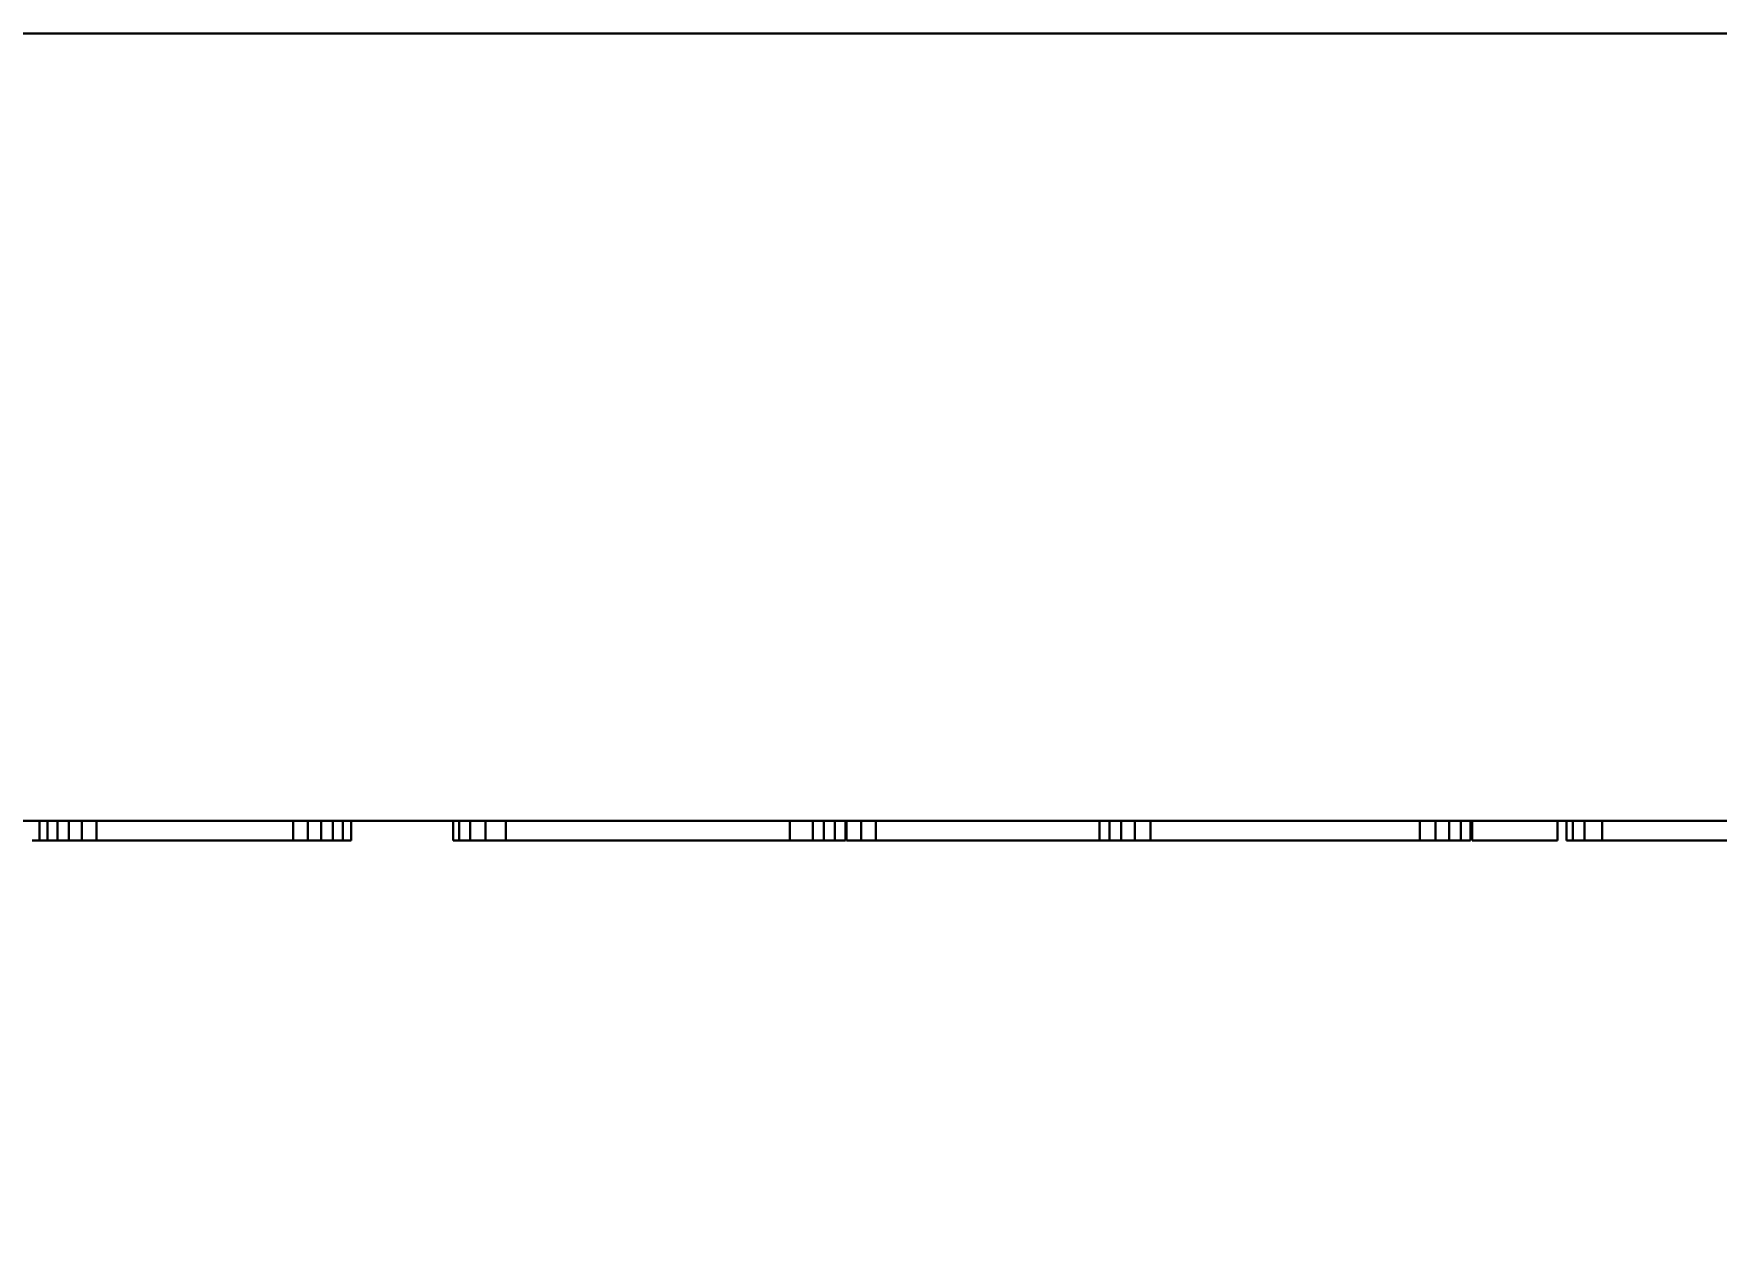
# Model space of a CAD drawing. Header units: millimetres. Extents: x -105 to 105, y -148 to 148.
# Drawn here: x -0.454 to 3.818, y 82.208 to 85.306 of the extents above; entities that cross this region are included whole.
import ezdxf

# ---------------------------------------------------------------- set-up
doc = ezdxf.new("R2010")
doc.units = ezdxf.units.MM
doc.header["$PDSIZE"] = -5
doc.linetypes.add('点画线', pattern=[18, 12, -2, 2, -2])
doc.layers.get('0').update_dxf_attribs({"lineweight": 18})
doc.styles.get("Standard").update_dxf_attribs({"font": 'txt.shx'})
doc.dimstyles.get("Standard").update_dxf_attribs({"dimtxt": 0.18, "dimasz": 0.18, "dimexe": 0.18, "dimexo": 0.0625, "dimgap": 0.09, "dimtad": 0, "dimtih": 1, "dimtoh": 1, "dimdec": 4, "dimzin": 0, "dimdsep": 46, "dimtxsty": 'Standard', "dimcen": 0.09, "dimdle": 0.36, "dimadec": 0, "dimazin": 0, "dimtfac": 1, "dimtdec": 4, "dimtofl": 0, "dimtmove": 0, "dimatfit": 3, "dimfxl": 1, "dimtolj": 1, "dimarcsym": 0})

# ---------------------------------------------------------------- blocks, each defined once
blk = doc.blocks.new('*D10')
at = {"color": 0, "lineweight": -2, "transparency": 16777216}
for p, q in [((-12.0231, 82.6811), (-12.0231, 75.7824)), ((6.9769, 82.6811), (6.9769, 75.7824)), ((-9.5231, 77.0324), (-4.8147, 77.0324)), ((4.4769, 77.0324), (-0.2314, 77.0324))]:
    blk.add_line(p, q, dxfattribs=at)
at = {"color": 0, "linetype": '点画线', "transparency": 16777216}
for points in [[(-9.5231, 77.4491), (-9.5231, 76.6157), (-12.0231, 77.0324)], [(4.4769, 77.4491), (4.4769, 76.6157), (6.9769, 77.0324)]]:
    blk.add_solid(points, dxfattribs=at)
at = {"layer": 'Defpoints', "color": 0, "linetype": '点画线', "transparency": 16777216}
for p in [(-12.0231, 83.3061), (6.9769, 83.3061), (6.9769, 77.0324)]:
    blk.add_point(p, dxfattribs=at)
at = {"color": 0, "linetype": '点画线', "transparency": 16777216, "insert": (-2.5231, 77.0324), "char_height": 2.5, "attachment_point": 5}
blk.add_mtext('\\A1;19', dxfattribs=at)

msp = doc.modelspace()

# ---------------------------------------------------------------- linework, layer by layer
at = {"color": 7, "lineweight": 30, "ltscale": 0.375}
for p, q in [((4.9769, 85.3061), (-10.0231, 85.3061)), ((4.9769, 83.3061), (-10.0231, 83.3061))]:
    msp.add_line(p, q, dxfattribs=at)
at = {"color": 7, "lineweight": 30, "ltscale": 0.00125}
for p, q in [((-0.4395, 83.3061), (-0.4395, 83.2561)), ((-0.4189, 83.3061), (-0.4189, 83.2561)), ((-0.3941, 83.3061), (-0.3941, 83.2561)), ((-0.3651, 83.3061), (-0.3651, 83.2561)), ((-0.332, 83.3061), (-0.332, 83.2561)), ((-0.2947, 83.3061), (-0.2947, 83.2561)), ((0.2044, 83.3061), (0.2044, 83.2561)), ((0.2422, 83.3061), (0.2422, 83.2561)), ((0.2758, 83.3061), (0.2758, 83.2561)), ((0.3053, 83.3061), (0.3053, 83.2561)), ((0.3308, 83.3061), (0.3308, 83.2561)), ((0.3522, 83.3061), (0.3522, 83.2561)), ((0.6109, 83.3061), (0.6109, 83.2561)), ((0.6262, 83.3061), (0.6262, 83.2561)), ((0.6537, 83.3061), (0.6537, 83.2561)), ((0.6933, 83.3061), (0.6933, 83.2561)), ((0.745, 83.3061), (0.745, 83.2561)), ((1.4653, 83.3061), (1.4653, 83.2561)), ((1.5237, 83.3061), (1.5237, 83.2561)), ((1.5521, 83.3061), (1.5521, 83.2561)), ((1.5799, 83.3061), (1.5799, 83.2561)), ((1.6072, 83.3061), (1.6072, 83.2561)), ((1.6092, 83.3061), (1.6092, 83.2561)), ((1.6467, 83.3061), (1.6467, 83.2561)), ((1.6844, 83.3061), (1.6844, 83.2561)), ((2.2521, 83.3061), (2.2521, 83.2561)), ((2.277, 83.3061), (2.277, 83.2561)), ((2.3068, 83.3061), (2.3068, 83.2561)), ((2.3415, 83.3061), (2.3415, 83.2561)), ((2.3812, 83.3061), (2.3812, 83.2561)), ((3.0652, 83.3061), (3.0652, 83.2561)), ((3.1049, 83.3061), (3.1049, 83.2561)), ((3.1397, 83.3061), (3.1397, 83.2561)), ((3.1695, 83.3061), (3.1695, 83.2561)), ((3.1944, 83.3061), (3.1944, 83.2561)), ((3.1983, 83.3061), (3.1983, 83.2561)), ((3.4145, 83.3061), (3.4145, 83.2561)), ((3.4377, 83.3061), (3.4377, 83.2561)), ((3.4534, 83.3061), (3.4534, 83.2561)), ((3.4837, 83.3061), (3.4837, 83.2561)), ((3.5285, 83.3061), (3.5285, 83.2561)), ((0.0667, 83.2561), (0.1167, 83.2561))]:
    msp.add_line(p, q, dxfattribs=at)
at = {"color": 7, "lineweight": 30, "ltscale": 0.000470543}
msp.add_line((-0.4583, 83.2561), (-0.4395, 83.2561), dxfattribs=at)
at = {"color": 7, "lineweight": 30, "ltscale": 0.000515747}
msp.add_line((-0.4395, 83.2561), (-0.4189, 83.2561), dxfattribs=at)
at = {"color": 7, "lineweight": 30, "ltscale": 0.000619698}
msp.add_line((-0.4189, 83.2561), (-0.3941, 83.2561), dxfattribs=at)
at = {"color": 7, "lineweight": 30, "ltscale": 0.00072422}
msp.add_line((-0.3941, 83.2561), (-0.3651, 83.2561), dxfattribs=at)
at = {"color": 7, "lineweight": 30, "ltscale": 0.000828171}
msp.add_line((-0.3651, 83.2561), (-0.332, 83.2561), dxfattribs=at)
at = {"color": 7, "lineweight": 30, "ltscale": 0.000932503}
msp.add_line((-0.332, 83.2561), (-0.2947, 83.2561), dxfattribs=at)
at = {"color": 7, "lineweight": 30, "ltscale": 0.001037}
msp.add_line((-0.2947, 83.2561), (-0.2532, 83.2561), dxfattribs=at)
at = {"color": 7, "lineweight": 30, "ltscale": 0.001141}
msp.add_line((-0.2532, 83.2561), (-0.2076, 83.2561), dxfattribs=at)
at = {"color": 7, "lineweight": 30, "ltscale": 0.001245}
msp.add_line((-0.2076, 83.2561), (-0.1578, 83.2561), dxfattribs=at)
at = {"color": 7, "lineweight": 30, "ltscale": 0.00135}
msp.add_line((-0.1578, 83.2561), (-0.1038, 83.2561), dxfattribs=at)
at = {"color": 7, "lineweight": 30, "ltscale": 0.001454}
msp.add_line((-0.1038, 83.2561), (-0.0456, 83.2561), dxfattribs=at)
at = {"color": 7, "lineweight": 30, "ltscale": 0.001455}
msp.add_line((-0.0456, 83.2561), (0.0126, 83.2561), dxfattribs=at)
at = {"color": 7, "lineweight": 30, "ltscale": 0.001353}
msp.add_line((0.0126, 83.2561), (0.0667, 83.2561), dxfattribs=at)
at = {"color": 7, "lineweight": 30, "ltscale": 0.001148}
msp.add_line((0.1167, 83.2561), (0.1626, 83.2561), dxfattribs=at)
at = {"color": 7, "lineweight": 30, "ltscale": 0.001045}
msp.add_line((0.1626, 83.2561), (0.2044, 83.2561), dxfattribs=at)
at = {"color": 7, "lineweight": 30, "ltscale": 0.000943375}
msp.add_line((0.2044, 83.2561), (0.2422, 83.2561), dxfattribs=at)
at = {"color": 7, "lineweight": 30, "ltscale": 0.000840759}
msp.add_line((0.2422, 83.2561), (0.2758, 83.2561), dxfattribs=at)
at = {"color": 7, "lineweight": 30, "ltscale": 0.000738525}
msp.add_line((0.2758, 83.2561), (0.3053, 83.2561), dxfattribs=at)
at = {"color": 7, "lineweight": 30, "ltscale": 0.000636101}
msp.add_line((0.3053, 83.2561), (0.3308, 83.2561), dxfattribs=at)
at = {"color": 7, "lineweight": 30, "ltscale": 0.000534248}
msp.add_line((0.3308, 83.2561), (0.3522, 83.2561), dxfattribs=at)
at = {"color": 7, "lineweight": 30, "ltscale": 0.000383568}
msp.add_line((0.6109, 83.2561), (0.6262, 83.2561), dxfattribs=at)
at = {"color": 7, "lineweight": 30, "ltscale": 0.000686455}
msp.add_line((0.6262, 83.2561), (0.6537, 83.2561), dxfattribs=at)
at = {"color": 7, "lineweight": 30, "ltscale": 0.000989532}
msp.add_line((0.6537, 83.2561), (0.6933, 83.2561), dxfattribs=at)
at = {"color": 7, "lineweight": 30, "ltscale": 0.001293}
msp.add_line((0.6933, 83.2561), (0.745, 83.2561), dxfattribs=at)
at = {"color": 7, "lineweight": 30, "ltscale": 0.001596}
msp.add_line((0.745, 83.2561), (0.8088, 83.2561), dxfattribs=at)
at = {"color": 7, "lineweight": 30, "ltscale": 0.001899}
msp.add_line((0.8088, 83.2561), (0.8848, 83.2561), dxfattribs=at)
at = {"color": 7, "lineweight": 30, "ltscale": 0.002202}
msp.add_line((0.8848, 83.2561), (0.9728, 83.2561), dxfattribs=at)
at = {"color": 7, "lineweight": 30, "ltscale": 0.002505}
msp.add_line((0.9728, 83.2561), (1.0731, 83.2561), dxfattribs=at)
at = {"color": 7, "lineweight": 30, "ltscale": 0.002808}
msp.add_line((1.0731, 83.2561), (1.1854, 83.2561), dxfattribs=at)
at = {"color": 7, "lineweight": 30, "ltscale": 0.003111}
msp.add_line((1.1854, 83.2561), (1.3098, 83.2561), dxfattribs=at)
at = {"color": 7, "lineweight": 30, "ltscale": 0.000804138}
msp.add_line((1.3098, 83.2561), (1.342, 83.2561), dxfattribs=at)
at = {"color": 7, "lineweight": 30, "ltscale": 0.000790978}
msp.add_line((1.342, 83.2561), (1.3736, 83.2561), dxfattribs=at)
at = {"color": 7, "lineweight": 30, "ltscale": 0.000777054}
msp.add_line((1.3736, 83.2561), (1.4047, 83.2561), dxfattribs=at)
at = {"color": 7, "lineweight": 30, "ltscale": 0.000763512}
msp.add_line((1.4047, 83.2561), (1.4353, 83.2561), dxfattribs=at)
at = {"color": 7, "lineweight": 30, "ltscale": 0.000750351}
msp.add_line((1.4353, 83.2561), (1.4653, 83.2561), dxfattribs=at)
at = {"color": 7, "lineweight": 30, "ltscale": 0.000736427}
msp.add_line((1.4653, 83.2561), (1.4947, 83.2561), dxfattribs=at)
at = {"color": 7, "lineweight": 30, "ltscale": 0.000723267}
msp.add_line((1.4947, 83.2561), (1.5237, 83.2561), dxfattribs=at)
at = {"color": 7, "lineweight": 30, "ltscale": 0.000709534}
msp.add_line((1.5237, 83.2561), (1.5521, 83.2561), dxfattribs=at)
at = {"color": 7, "lineweight": 30, "ltscale": 0.000696182}
msp.add_line((1.5521, 83.2561), (1.5799, 83.2561), dxfattribs=at)
at = {"color": 7, "lineweight": 30, "ltscale": 0.000682449}
msp.add_line((1.5799, 83.2561), (1.6072, 83.2561), dxfattribs=at)
at = {"color": 7, "lineweight": 30, "ltscale": 0.000937271}
msp.add_line((1.6092, 83.2561), (1.6467, 83.2561), dxfattribs=at)
at = {"color": 7, "lineweight": 30, "ltscale": 0.000943184}
msp.add_line((1.6467, 83.2561), (1.6844, 83.2561), dxfattribs=at)
at = {"color": 7, "lineweight": 30, "ltscale": 0.014192}
msp.add_line((1.6844, 83.2561), (2.2521, 83.2561), dxfattribs=at)
at = {"color": 7, "lineweight": 30, "ltscale": 0.000621796}
for p, q in [((2.2521, 83.2561), (2.277, 83.2561)), ((3.1695, 83.2561), (3.1944, 83.2561))]:
    msp.add_line(p, q, dxfattribs=at)
at = {"color": 7, "lineweight": 30, "ltscale": 0.000745201}
for p, q in [((2.277, 83.2561), (2.3068, 83.2561)), ((3.1397, 83.2561), (3.1695, 83.2561))]:
    msp.add_line(p, q, dxfattribs=at)
at = {"color": 7, "lineweight": 30, "ltscale": 0.000868988}
msp.add_line((2.3068, 83.2561), (2.3415, 83.2561), dxfattribs=at)
at = {"color": 7, "lineweight": 30, "ltscale": 0.000992393}
msp.add_line((2.3415, 83.2561), (2.3812, 83.2561), dxfattribs=at)
at = {"color": 7, "lineweight": 30, "ltscale": 0.001116}
for p, q in [((2.3812, 83.2561), (2.4259, 83.2561)), ((3.0206, 83.2561), (3.0652, 83.2561))]:
    msp.add_line(p, q, dxfattribs=at)
at = {"color": 7, "lineweight": 30, "ltscale": 0.00124}
msp.add_line((2.4259, 83.2561), (2.4755, 83.2561), dxfattribs=at)
at = {"color": 7, "lineweight": 30, "ltscale": 0.001363}
for p, q in [((2.4755, 83.2561), (2.53, 83.2561)), ((2.9165, 83.2561), (2.971, 83.2561))]:
    msp.add_line(p, q, dxfattribs=at)
at = {"color": 7, "lineweight": 30, "ltscale": 0.001487}
for p, q in [((2.53, 83.2561), (2.5895, 83.2561)), ((2.857, 83.2561), (2.9165, 83.2561))]:
    msp.add_line(p, q, dxfattribs=at)
at = {"color": 7, "lineweight": 30, "ltscale": 0.00161}
msp.add_line((2.5895, 83.2561), (2.6539, 83.2561), dxfattribs=at)
at = {"color": 7, "lineweight": 30, "ltscale": 0.001734}
for p, q in [((2.6539, 83.2561), (2.7232, 83.2561)), ((2.7232, 83.2561), (2.7926, 83.2561))]:
    msp.add_line(p, q, dxfattribs=at)
at = {"color": 7, "lineweight": 30, "ltscale": 0.001611}
msp.add_line((2.7926, 83.2561), (2.857, 83.2561), dxfattribs=at)
at = {"color": 7, "lineweight": 30, "ltscale": 0.001239}
msp.add_line((2.971, 83.2561), (3.0206, 83.2561), dxfattribs=at)
at = {"color": 7, "lineweight": 30, "ltscale": 0.000992584}
msp.add_line((3.0652, 83.2561), (3.1049, 83.2561), dxfattribs=at)
at = {"color": 7, "lineweight": 30, "ltscale": 0.000868797}
msp.add_line((3.1049, 83.2561), (3.1397, 83.2561), dxfattribs=at)
at = {"color": 7, "lineweight": 30, "ltscale": 0.000383759}
msp.add_line((3.1983, 83.2561), (3.2137, 83.2561), dxfattribs=at)
at = {"color": 7, "lineweight": 30, "ltscale": 0.00502}
msp.add_line((3.2137, 83.2561), (3.4145, 83.2561), dxfattribs=at)
at = {"color": 7, "lineweight": 30, "ltscale": 0.000394058}
msp.add_line((3.4377, 83.2561), (3.4534, 83.2561), dxfattribs=at)
at = {"color": 7, "lineweight": 30, "ltscale": 0.000756836}
msp.add_line((3.4534, 83.2561), (3.4837, 83.2561), dxfattribs=at)
at = {"color": 7, "lineweight": 30, "ltscale": 0.00112}
msp.add_line((3.4837, 83.2561), (3.5285, 83.2561), dxfattribs=at)
at = {"color": 7, "lineweight": 30, "ltscale": 0.001483}
msp.add_line((3.5285, 83.2561), (3.5878, 83.2561), dxfattribs=at)
at = {"color": 7, "lineweight": 30, "ltscale": 0.001846}
msp.add_line((3.5878, 83.2561), (3.6616, 83.2561), dxfattribs=at)
at = {"color": 7, "lineweight": 30, "ltscale": 0.002209}
msp.add_line((3.6616, 83.2561), (3.75, 83.2561), dxfattribs=at)
at = {"color": 7, "lineweight": 30, "ltscale": 0.002572}
msp.add_line((3.75, 83.2561), (3.8529, 83.2561), dxfattribs=at)

# ---------------------------------------------------------------- dimensions: what is measured, and where the dimension line sits
at = {"linetype": '点画线'}
dim = msp.add_linear_dim(base=(6.9769, 77.0324), p1=(-12.0231, 83.3061), p2=(6.9769, 83.3061), dimstyle='Standard', override={"dimtxt": 2.5, "dimasz": 2.5, "dimexe": 1.25, "dimexo": 0.625, "dimgap": 0.625, "dimtih": 0, "dimtoh": 0, "dimdec": 2, "dimzin": 8, "dimdsep": 44, "dimdle": 5, "dimtdec": 2, "dimtofl": 1, "dimatfit": 0, "dimarcsym": 1}, dxfattribs=at)
dim.commit()
dim.dimension.update_dxf_attribs({"geometry": '*D10', "text_midpoint": (-2.5231, 77.0324)})

doc.saveas('drawing.dxf')
